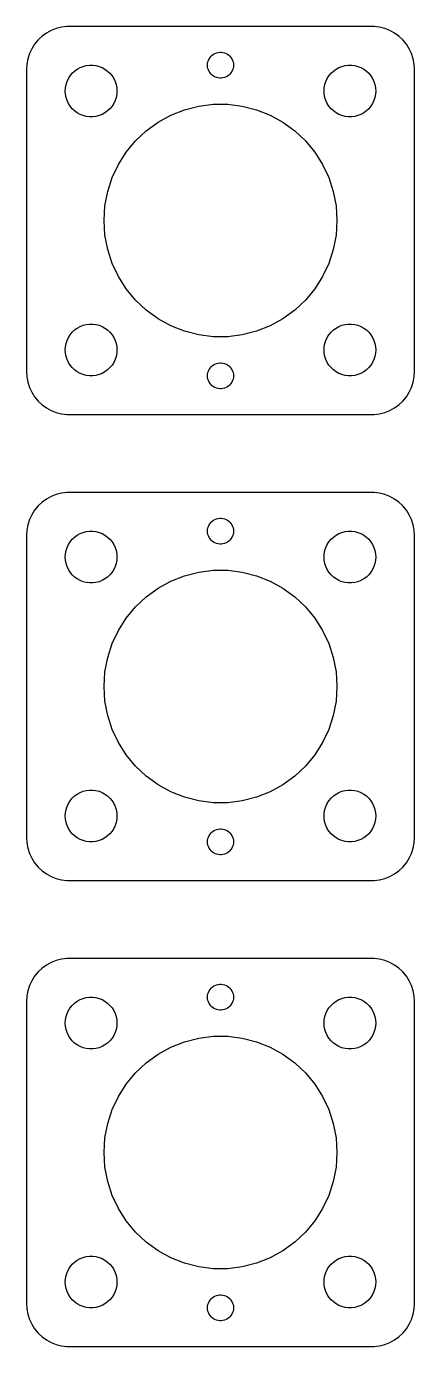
# Model space of a CAD drawing. Header units: metres. Extents: x -22 to 22, y 518 to 832.
# Drawn here: x -22.5 to 22.5, y 679.5 to 832.5 of the extents above; entities that cross this region are included whole.
import ezdxf

# ---------------------------------------------------------------- set-up
doc = ezdxf.new("R2010")
doc.units = ezdxf.units.M

msp = doc.modelspace()

# ---------------------------------------------------------------- linework, layer by layer
for p, q in [((-19.0451, 832.255), (-19.6289, 832.024)), ((-18.4369, 832.411), (-19.0451, 832.255)), ((-17.8139, 832.49), (-18.4369, 832.411)), ((17.8139, 832.49), (-17.8139, 832.49)), ((18.4369, 832.411), (17.8139, 832.49)), ((19.0451, 832.255), (18.4369, 832.411)), ((19.6289, 832.024), (19.0451, 832.255)), ((-21.1448, 830.923), (-21.5451, 830.439)), ((-20.6871, 831.353), (-21.1448, 830.923)), ((-20.1791, 831.722), (-20.6871, 831.353)), ((-19.6289, 832.024), (-20.1791, 831.722)), ((20.1791, 831.722), (19.6289, 832.024)), ((20.6871, 831.353), (20.1791, 831.722)), ((21.1448, 830.923), (20.6871, 831.353)), ((21.5451, 830.439), (21.1448, 830.923)), ((-22.1489, 829.341), (-22.3429, 828.743)), ((-21.8815, 829.909), (-22.1489, 829.341)), ((-21.5451, 830.439), (-21.8815, 829.909)), ((-1.09344, 829.027), (-0.956131, 829.156)), ((-0.956131, 829.156), (-0.803726, 829.266)), ((-0.803726, 829.266), (-0.638657, 829.357)), ((-0.638657, 829.357), (-0.463516, 829.427)), ((-0.463516, 829.427), (-0.281067, 829.473)), ((-0.281067, 829.473), (-0.094177, 829.497)), ((-0.094177, 829.497), (0.094177, 829.497)), ((0.094177, 829.497), (0.281067, 829.473)), ((0.281067, 829.473), (0.463516, 829.427)), ((0.463516, 829.427), (0.638657, 829.357)), ((0.638657, 829.357), (0.803726, 829.266)), ((0.803726, 829.266), (0.956131, 829.156)), ((0.956131, 829.156), (1.09344, 829.027)), ((21.8815, 829.909), (21.5451, 830.439)), ((22.1489, 829.341), (21.8815, 829.909)), ((22.3429, 828.743), (22.1489, 829.341)), ((-22.4606, 828.127), (-22.5, 827.5)), ((-22.3429, 828.743), (-22.4606, 828.127)), ((-16.6075, 827.533), (-16.2773, 827.714)), ((-16.2773, 827.714), (-15.927, 827.853)), ((-15.927, 827.853), (-15.5621, 827.947)), ((-15.5621, 827.947), (-15.1884, 827.994)), ((-15.1884, 827.994), (-14.8116, 827.994)), ((-14.8116, 827.994), (-14.4379, 827.947)), ((-14.4379, 827.947), (-14.0729, 827.853)), ((-14.0729, 827.853), (-13.7227, 827.714)), ((-13.7227, 827.714), (-13.3925, 827.533)), ((-1.5, 828), (-1.48816, 828.188)), ((-1.48816, 827.812), (-1.5, 828)), ((-1.48816, 828.188), (-1.45287, 828.373)), ((-1.45287, 827.627), (-1.48816, 827.812)), ((-1.45287, 828.373), (-1.39465, 828.552)), ((-1.39465, 827.448), (-1.45287, 827.627)), ((-1.39465, 828.552), (-1.31445, 828.723)), ((-1.31445, 828.723), (-1.21352, 828.882)), ((-1.21352, 828.882), (-1.09344, 829.027)), ((1.09344, 829.027), (1.21352, 828.882)), ((1.21352, 828.882), (1.31445, 828.723)), ((1.31445, 828.723), (1.39465, 828.552)), ((1.39465, 828.552), (1.45287, 828.373)), ((1.45287, 827.627), (1.39465, 827.448)), ((1.45287, 828.373), (1.48816, 828.188)), ((1.48816, 827.812), (1.45287, 827.627)), ((1.48816, 828.188), (1.5, 828)), ((1.5, 828), (1.48816, 827.812)), ((13.3925, 827.533), (13.7227, 827.714)), ((13.7227, 827.714), (14.0729, 827.853)), ((14.0729, 827.853), (14.4379, 827.947)), ((14.4379, 827.947), (14.8116, 827.994)), ((14.8116, 827.994), (15.1884, 827.994)), ((15.1884, 827.994), (15.5621, 827.947)), ((15.5621, 827.947), (15.927, 827.853)), ((15.927, 827.853), (16.2773, 827.714)), ((16.2773, 827.714), (16.6075, 827.533)), ((22.4606, 828.127), (22.3429, 828.743)), ((22.5, 827.5), (22.4606, 828.127)), ((-22.5, 827.5), (-22.5, 792.5)), ((-17.9057, 825.746), (-17.7893, 826.104)), ((-17.7893, 826.104), (-17.6289, 826.445)), ((-17.6289, 826.445), (-17.427, 826.763)), ((-17.427, 826.763), (-17.1869, 827.054)), ((-17.1869, 827.054), (-16.9123, 827.312)), ((-16.9123, 827.312), (-16.6075, 827.533)), ((-13.3925, 827.533), (-13.0877, 827.312)), ((-13.0877, 827.312), (-12.8131, 827.054)), ((-12.8131, 827.054), (-12.5729, 826.763)), ((-12.5729, 826.763), (-12.3711, 826.445)), ((-12.3711, 826.445), (-12.2107, 826.104)), ((-12.2107, 826.104), (-12.0942, 825.746)), ((-1.31445, 827.277), (-1.39465, 827.448)), ((-1.21352, 827.118), (-1.31445, 827.277)), ((-1.09344, 826.973), (-1.21352, 827.118)), ((-0.956131, 826.844), (-1.09344, 826.973)), ((-0.803726, 826.734), (-0.956131, 826.844)), ((-0.638657, 826.643), (-0.803726, 826.734)), ((-0.463516, 826.573), (-0.638657, 826.643)), ((-0.281067, 826.527), (-0.463516, 826.573)), ((-0.094177, 826.503), (-0.281067, 826.527)), ((0.094177, 826.503), (-0.094177, 826.503)), ((0.281067, 826.527), (0.094177, 826.503)), ((0.463516, 826.573), (0.281067, 826.527)), ((0.638657, 826.643), (0.463516, 826.573)), ((0.803726, 826.734), (0.638657, 826.643)), ((0.956131, 826.844), (0.803726, 826.734)), ((1.09344, 826.973), (0.956131, 826.844)), ((1.21352, 827.118), (1.09344, 826.973)), ((1.31445, 827.277), (1.21352, 827.118)), ((1.39465, 827.448), (1.31445, 827.277)), ((12.0942, 825.746), (12.2107, 826.104)), ((12.2107, 826.104), (12.3711, 826.445)), ((12.3711, 826.445), (12.5729, 826.763)), ((12.5729, 826.763), (12.8131, 827.054)), ((12.8131, 827.054), (13.0877, 827.312)), ((13.0877, 827.312), (13.3925, 827.533)), ((16.6075, 827.533), (16.9123, 827.312)), ((16.9123, 827.312), (17.1869, 827.054)), ((17.1869, 827.054), (17.427, 826.763)), ((17.427, 826.763), (17.6289, 826.445)), ((17.6289, 826.445), (17.7893, 826.104)), ((17.7893, 826.104), (17.9057, 825.746)), ((22.5, 792.5), (22.5, 827.5)), ((-18, 825), (-17.9763, 825.376)), ((-17.9763, 824.624), (-18, 825)), ((-17.9763, 825.376), (-17.9057, 825.746)), ((-17.9057, 824.254), (-17.9763, 824.624)), ((-12.0942, 825.746), (-12.0237, 825.376)), ((-12.0237, 824.624), (-12.0942, 824.254)), ((-12.0237, 825.376), (-12, 825)), ((-12, 825), (-12.0237, 824.624)), ((12, 825), (12.0237, 825.376)), ((12.0237, 824.624), (12, 825)), ((12.0237, 825.376), (12.0942, 825.746)), ((12.0942, 824.254), (12.0237, 824.624)), ((17.9057, 825.746), (17.9763, 825.376)), ((17.9763, 824.624), (17.9057, 824.254)), ((17.9763, 825.376), (18, 825)), ((18, 825), (17.9763, 824.624)), ((-17.7893, 823.896), (-17.9057, 824.254)), ((-17.6289, 823.555), (-17.7893, 823.896)), ((-17.427, 823.237), (-17.6289, 823.555)), ((-17.1869, 822.946), (-17.427, 823.237)), ((-12.5729, 823.237), (-12.8131, 822.946)), ((-12.3711, 823.555), (-12.5729, 823.237)), ((-12.2107, 823.896), (-12.3711, 823.555)), ((-12.0942, 824.254), (-12.2107, 823.896)), ((-4.17172, 822.839), (-2.52963, 823.261)), ((-2.52963, 823.261), (-0.847672, 823.473)), ((-0.847672, 823.473), (0.847672, 823.473)), ((0.847672, 823.473), (2.52963, 823.261)), ((2.52963, 823.261), (4.17172, 822.839)), ((12.2107, 823.896), (12.0942, 824.254)), ((12.3711, 823.555), (12.2107, 823.896)), ((12.5729, 823.237), (12.3711, 823.555)), ((12.8131, 822.946), (12.5729, 823.237)), ((17.427, 823.237), (17.1869, 822.946)), ((17.6289, 823.555), (17.427, 823.237)), ((17.7893, 823.896), (17.6289, 823.555)), ((17.9057, 824.254), (17.7893, 823.896)), ((-16.9123, 822.688), (-17.1869, 822.946)), ((-16.6075, 822.467), (-16.9123, 822.688)), ((-16.2773, 822.286), (-16.6075, 822.467)), ((-15.927, 822.147), (-16.2773, 822.286)), ((-15.5621, 822.053), (-15.927, 822.147)), ((-15.1884, 822.006), (-15.5621, 822.053)), ((-14.8116, 822.006), (-15.1884, 822.006)), ((-14.4379, 822.053), (-14.8116, 822.006)), ((-14.0729, 822.147), (-14.4379, 822.053)), ((-13.7227, 822.286), (-14.0729, 822.147)), ((-13.3925, 822.467), (-13.7227, 822.286)), ((-13.0877, 822.688), (-13.3925, 822.467)), ((-12.8131, 822.946), (-13.0877, 822.688)), ((-7.23366, 821.398), (-5.74802, 822.215)), ((-5.74802, 822.215), (-4.17172, 822.839)), ((4.17172, 822.839), (5.74802, 822.215)), ((5.74802, 822.215), (7.23366, 821.398)), ((13.0877, 822.688), (12.8131, 822.946)), ((13.3925, 822.467), (13.0877, 822.688)), ((13.7227, 822.286), (13.3925, 822.467)), ((14.0729, 822.147), (13.7227, 822.286)), ((14.4379, 822.053), (14.0729, 822.147)), ((14.8116, 822.006), (14.4379, 822.053)), ((15.1884, 822.006), (14.8116, 822.006)), ((15.5621, 822.053), (15.1884, 822.006)), ((15.927, 822.147), (15.5621, 822.053)), ((16.2773, 822.286), (15.927, 822.147)), ((16.6075, 822.467), (16.2773, 822.286)), ((16.9123, 822.688), (16.6075, 822.467)), ((17.1869, 822.946), (16.9123, 822.688)), ((-9.84106, 819.241), (-8.60521, 820.402)), ((-8.60521, 820.402), (-7.23366, 821.398)), ((7.23366, 821.398), (8.60521, 820.402)), ((8.60521, 820.402), (9.84106, 819.241)), ((-10.9217, 817.935), (-9.84106, 819.241)), ((9.84106, 819.241), (10.9217, 817.935)), ((-11.8301, 816.504), (-10.9217, 817.935)), ((10.9217, 817.935), (11.8301, 816.504)), ((-12.552, 814.97), (-11.8301, 816.504)), ((11.8301, 816.504), (12.552, 814.97)), ((-13.0759, 813.357), (-12.552, 814.97)), ((12.552, 814.97), (13.0759, 813.357)), ((-13.3935, 811.692), (-13.0759, 813.357)), ((13.0759, 813.357), (13.3935, 811.692)), ((-13.5, 810), (-13.3935, 811.692)), ((13.3935, 811.692), (13.5, 810)), ((-13.3935, 808.308), (-13.5, 810)), ((13.5, 810), (13.3935, 808.308)), ((-13.0759, 806.643), (-13.3935, 808.308)), ((13.3935, 808.308), (13.0759, 806.643)), ((-12.552, 805.03), (-13.0759, 806.643)), ((13.0759, 806.643), (12.552, 805.03)), ((-11.8301, 803.496), (-12.552, 805.03)), ((12.552, 805.03), (11.8301, 803.496)), ((-10.9217, 802.065), (-11.8301, 803.496)), ((11.8301, 803.496), (10.9217, 802.065)), ((-9.84106, 800.759), (-10.9217, 802.065)), ((10.9217, 802.065), (9.84106, 800.759)), ((-8.60521, 799.598), (-9.84106, 800.759)), ((9.84106, 800.759), (8.60521, 799.598)), ((-7.23366, 798.602), (-8.60521, 799.598)), ((-5.74802, 797.785), (-7.23366, 798.602)), ((7.23366, 798.602), (5.74802, 797.785)), ((8.60521, 799.598), (7.23366, 798.602)), ((-17.427, 796.763), (-17.1869, 797.054)), ((-17.1869, 797.054), (-16.9123, 797.312)), ((-16.9123, 797.312), (-16.6075, 797.533)), ((-16.6075, 797.533), (-16.2773, 797.714)), ((-16.2773, 797.714), (-15.927, 797.853)), ((-15.927, 797.853), (-15.5621, 797.947)), ((-15.5621, 797.947), (-15.1884, 797.994)), ((-15.1884, 797.994), (-14.8116, 797.994)), ((-14.8116, 797.994), (-14.4379, 797.947)), ((-14.4379, 797.947), (-14.0729, 797.853)), ((-14.0729, 797.853), (-13.7227, 797.714)), ((-13.7227, 797.714), (-13.3925, 797.533)), ((-13.3925, 797.533), (-13.0877, 797.312)), ((-13.0877, 797.312), (-12.8131, 797.054)), ((-12.8131, 797.054), (-12.5729, 796.763)), ((-4.17172, 797.161), (-5.74802, 797.785)), ((-2.52963, 796.739), (-4.17172, 797.161)), ((4.17172, 797.161), (2.52963, 796.739)), ((5.74802, 797.785), (4.17172, 797.161)), ((12.5729, 796.763), (12.8131, 797.054)), ((12.8131, 797.054), (13.0877, 797.312)), ((13.0877, 797.312), (13.3925, 797.533)), ((13.3925, 797.533), (13.7227, 797.714)), ((13.7227, 797.714), (14.0729, 797.853)), ((14.0729, 797.853), (14.4379, 797.947)), ((14.4379, 797.947), (14.8116, 797.994)), ((14.8116, 797.994), (15.1884, 797.994)), ((15.1884, 797.994), (15.5621, 797.947)), ((15.5621, 797.947), (15.927, 797.853)), ((15.927, 797.853), (16.2773, 797.714)), ((16.2773, 797.714), (16.6075, 797.533)), ((16.6075, 797.533), (16.9123, 797.312)), ((16.9123, 797.312), (17.1869, 797.054)), ((17.1869, 797.054), (17.427, 796.763)), ((-17.9763, 795.376), (-17.9057, 795.746)), ((-17.9057, 795.746), (-17.7893, 796.104)), ((-17.7893, 796.104), (-17.6289, 796.445)), ((-17.6289, 796.445), (-17.427, 796.763)), ((-12.5729, 796.763), (-12.3711, 796.445)), ((-12.3711, 796.445), (-12.2107, 796.104)), ((-12.2107, 796.104), (-12.0942, 795.746)), ((-12.0942, 795.746), (-12.0237, 795.376)), ((-0.847672, 796.527), (-2.52963, 796.739)), ((0.847672, 796.527), (-0.847672, 796.527)), ((2.52963, 796.739), (0.847672, 796.527)), ((12.0237, 795.376), (12.0942, 795.746)), ((12.0942, 795.746), (12.2107, 796.104)), ((12.2107, 796.104), (12.3711, 796.445)), ((12.3711, 796.445), (12.5729, 796.763)), ((17.427, 796.763), (17.6289, 796.445)), ((17.6289, 796.445), (17.7893, 796.104)), ((17.7893, 796.104), (17.9057, 795.746)), ((17.9057, 795.746), (17.9763, 795.376)), ((-18, 795), (-17.9763, 795.376)), ((-17.9763, 794.624), (-18, 795)), ((-17.9057, 794.254), (-17.9763, 794.624)), ((-17.7893, 793.896), (-17.9057, 794.254)), ((-12.0942, 794.254), (-12.2107, 793.896)), ((-12.0237, 794.624), (-12.0942, 794.254)), ((-12.0237, 795.376), (-12, 795)), ((-12, 795), (-12.0237, 794.624)), ((12, 795), (12.0237, 795.376)), ((12.0237, 794.624), (12, 795)), ((12.0942, 794.254), (12.0237, 794.624)), ((12.2107, 793.896), (12.0942, 794.254)), ((17.9057, 794.254), (17.7893, 793.896)), ((17.9763, 794.624), (17.9057, 794.254)), ((17.9763, 795.376), (18, 795)), ((18, 795), (17.9763, 794.624)), ((-22.5, 792.5), (-22.4606, 791.873)), ((-17.6289, 793.555), (-17.7893, 793.896)), ((-17.427, 793.237), (-17.6289, 793.555)), ((-17.1869, 792.946), (-17.427, 793.237)), ((-16.9123, 792.688), (-17.1869, 792.946)), ((-16.6075, 792.467), (-16.9123, 792.688)), ((-16.2773, 792.286), (-16.6075, 792.467)), ((-13.3925, 792.467), (-13.7227, 792.286)), ((-13.0877, 792.688), (-13.3925, 792.467)), ((-12.8131, 792.946), (-13.0877, 792.688)), ((-12.5729, 793.237), (-12.8131, 792.946)), ((-12.3711, 793.555), (-12.5729, 793.237)), ((-12.2107, 793.896), (-12.3711, 793.555)), ((-1.45287, 792.373), (-1.39465, 792.552)), ((-1.39465, 792.552), (-1.31445, 792.723)), ((-1.31445, 792.723), (-1.21352, 792.882)), ((-1.21352, 792.882), (-1.09344, 793.027)), ((-1.09344, 793.027), (-0.956131, 793.156)), ((-0.956131, 793.156), (-0.803726, 793.266)), ((-0.803726, 793.266), (-0.638657, 793.357)), ((-0.638657, 793.357), (-0.463516, 793.427)), ((-0.463516, 793.427), (-0.281067, 793.473)), ((-0.281067, 793.473), (-0.094177, 793.497)), ((-0.094177, 793.497), (0.094177, 793.497)), ((0.094177, 793.497), (0.281067, 793.473)), ((0.281067, 793.473), (0.463516, 793.427)), ((0.463516, 793.427), (0.638657, 793.357)), ((0.638657, 793.357), (0.803726, 793.266)), ((0.803726, 793.266), (0.956131, 793.156)), ((0.956131, 793.156), (1.09344, 793.027)), ((1.09344, 793.027), (1.21352, 792.882)), ((1.21352, 792.882), (1.31445, 792.723)), ((1.31445, 792.723), (1.39465, 792.552)), ((1.39465, 792.552), (1.45287, 792.373)), ((12.3711, 793.555), (12.2107, 793.896)), ((12.5729, 793.237), (12.3711, 793.555)), ((12.8131, 792.946), (12.5729, 793.237)), ((13.0877, 792.688), (12.8131, 792.946)), ((13.3925, 792.467), (13.0877, 792.688)), ((13.7227, 792.286), (13.3925, 792.467)), ((16.6075, 792.467), (16.2773, 792.286)), ((16.9123, 792.688), (16.6075, 792.467)), ((17.1869, 792.946), (16.9123, 792.688)), ((17.427, 793.237), (17.1869, 792.946)), ((17.6289, 793.555), (17.427, 793.237)), ((17.7893, 793.896), (17.6289, 793.555)), ((22.4606, 791.873), (22.5, 792.5)), ((-22.4606, 791.873), (-22.3429, 791.257)), ((-22.3429, 791.257), (-22.1489, 790.659)), ((-15.927, 792.147), (-16.2773, 792.286)), ((-15.5621, 792.053), (-15.927, 792.147)), ((-15.1884, 792.006), (-15.5621, 792.053)), ((-14.8116, 792.006), (-15.1884, 792.006)), ((-14.4379, 792.053), (-14.8116, 792.006)), ((-14.0729, 792.147), (-14.4379, 792.053)), ((-13.7227, 792.286), (-14.0729, 792.147)), ((-1.5, 792), (-1.48816, 792.188)), ((-1.48816, 791.812), (-1.5, 792)), ((-1.48816, 792.188), (-1.45287, 792.373)), ((-1.45287, 791.627), (-1.48816, 791.812)), ((-1.39465, 791.448), (-1.45287, 791.627)), ((-1.31445, 791.277), (-1.39465, 791.448)), ((-1.21352, 791.118), (-1.31445, 791.277)), ((-1.09344, 790.973), (-1.21352, 791.118)), ((-0.956131, 790.844), (-1.09344, 790.973)), ((1.09344, 790.973), (0.956131, 790.844)), ((1.21352, 791.118), (1.09344, 790.973)), ((1.31445, 791.277), (1.21352, 791.118)), ((1.39465, 791.448), (1.31445, 791.277)), ((1.45287, 791.627), (1.39465, 791.448)), ((1.45287, 792.373), (1.48816, 792.188)), ((1.48816, 791.812), (1.45287, 791.627)), ((1.48816, 792.188), (1.5, 792)), ((1.5, 792), (1.48816, 791.812)), ((14.0729, 792.147), (13.7227, 792.286)), ((14.4379, 792.053), (14.0729, 792.147)), ((14.8116, 792.006), (14.4379, 792.053)), ((15.1884, 792.006), (14.8116, 792.006)), ((15.5621, 792.053), (15.1884, 792.006)), ((15.927, 792.147), (15.5621, 792.053)), ((16.2773, 792.286), (15.927, 792.147)), ((22.1489, 790.659), (22.3429, 791.257)), ((22.3429, 791.257), (22.4606, 791.873)), ((-22.1489, 790.659), (-21.8815, 790.091)), ((-21.8815, 790.091), (-21.5451, 789.561)), ((-21.5451, 789.561), (-21.1448, 789.077)), ((-0.803726, 790.734), (-0.956131, 790.844)), ((-0.638657, 790.643), (-0.803726, 790.734)), ((-0.463516, 790.573), (-0.638657, 790.643)), ((-0.281067, 790.527), (-0.463516, 790.573)), ((-0.094177, 790.503), (-0.281067, 790.527)), ((0.094177, 790.503), (-0.094177, 790.503)), ((0.281067, 790.527), (0.094177, 790.503)), ((0.463516, 790.573), (0.281067, 790.527)), ((0.638657, 790.643), (0.463516, 790.573)), ((0.803726, 790.734), (0.638657, 790.643)), ((0.956131, 790.844), (0.803726, 790.734)), ((21.1448, 789.077), (21.5451, 789.561)), ((21.5451, 789.561), (21.8815, 790.091)), ((21.8815, 790.091), (22.1489, 790.659)), ((-21.1448, 789.077), (-20.6871, 788.647)), ((-20.6871, 788.647), (-20.1791, 788.278)), ((-20.1791, 788.278), (-19.6289, 787.976)), ((-19.6289, 787.976), (-19.0451, 787.745)), ((19.0451, 787.745), (19.6289, 787.976)), ((19.6289, 787.976), (20.1791, 788.278)), ((20.1791, 788.278), (20.6871, 788.647)), ((20.6871, 788.647), (21.1448, 789.077)), ((-19.0451, 787.745), (-18.4369, 787.589)), ((-18.4369, 787.589), (-17.8139, 787.51)), ((-17.8139, 787.51), (17.8139, 787.51)), ((17.8139, 787.51), (18.4369, 787.589)), ((18.4369, 787.589), (19.0451, 787.745)), ((-20.6871, 777.353), (-21.1448, 776.923)), ((-20.1791, 777.722), (-20.6871, 777.353)), ((-19.6289, 778.024), (-20.1791, 777.722)), ((-19.0451, 778.255), (-19.6289, 778.024)), ((-18.4369, 778.411), (-19.0451, 778.255)), ((-17.8139, 778.49), (-18.4369, 778.411)), ((17.8139, 778.49), (-17.8139, 778.49)), ((18.4369, 778.411), (17.8139, 778.49)), ((19.0451, 778.255), (18.4369, 778.411)), ((19.6289, 778.024), (19.0451, 778.255)), ((20.1791, 777.722), (19.6289, 778.024)), ((20.6871, 777.353), (20.1791, 777.722)), ((21.1448, 776.923), (20.6871, 777.353)), ((-21.8815, 775.909), (-22.1489, 775.341)), ((-21.5451, 776.439), (-21.8815, 775.909)), ((-21.1448, 776.923), (-21.5451, 776.439)), ((21.5451, 776.439), (21.1448, 776.923)), ((21.8815, 775.909), (21.5451, 776.439)), ((22.1489, 775.341), (21.8815, 775.909)), ((-22.4606, 774.127), (-22.5, 773.5)), ((-22.3429, 774.743), (-22.4606, 774.127)), ((-22.1489, 775.341), (-22.3429, 774.743)), ((-1.5, 774), (-1.48816, 774.188)), ((-1.48816, 774.188), (-1.45287, 774.373)), ((-1.45287, 774.373), (-1.39465, 774.552)), ((-1.39465, 774.552), (-1.31445, 774.723)), ((-1.31445, 774.723), (-1.21352, 774.882)), ((-1.21352, 774.882), (-1.09344, 775.027)), ((-1.09344, 775.027), (-0.956131, 775.156)), ((-0.956131, 775.156), (-0.803726, 775.266)), ((-0.803726, 775.266), (-0.638657, 775.357)), ((-0.638657, 775.357), (-0.463516, 775.427)), ((-0.463516, 775.427), (-0.281067, 775.473)), ((-0.281067, 775.473), (-0.094177, 775.497)), ((-0.094177, 775.497), (0.094177, 775.497)), ((0.094177, 775.497), (0.281067, 775.473)), ((0.281067, 775.473), (0.463516, 775.427)), ((0.463516, 775.427), (0.638657, 775.357)), ((0.638657, 775.357), (0.803726, 775.266)), ((0.803726, 775.266), (0.956131, 775.156)), ((0.956131, 775.156), (1.09344, 775.027)), ((1.09344, 775.027), (1.21352, 774.882)), ((1.21352, 774.882), (1.31445, 774.723)), ((1.31445, 774.723), (1.39465, 774.552)), ((1.39465, 774.552), (1.45287, 774.373)), ((1.45287, 774.373), (1.48816, 774.188)), ((1.48816, 774.188), (1.5, 774)), ((22.3429, 774.743), (22.1489, 775.341)), ((22.4606, 774.127), (22.3429, 774.743)), ((22.5, 773.5), (22.4606, 774.127)), ((-22.5, 773.5), (-22.5, 738.5)), ((-17.6289, 772.445), (-17.427, 772.763)), ((-17.427, 772.763), (-17.1869, 773.054)), ((-17.1869, 773.054), (-16.9123, 773.312)), ((-16.9123, 773.312), (-16.6075, 773.533)), ((-16.6075, 773.533), (-16.2773, 773.714)), ((-16.2773, 773.714), (-15.927, 773.853)), ((-15.927, 773.853), (-15.5621, 773.947)), ((-15.5621, 773.947), (-15.1884, 773.994)), ((-15.1884, 773.994), (-14.8116, 773.994)), ((-14.8116, 773.994), (-14.4379, 773.947)), ((-14.4379, 773.947), (-14.0729, 773.853)), ((-14.0729, 773.853), (-13.7227, 773.714)), ((-13.7227, 773.714), (-13.3925, 773.533)), ((-13.3925, 773.533), (-13.0877, 773.312)), ((-13.0877, 773.312), (-12.8131, 773.054)), ((-12.8131, 773.054), (-12.5729, 772.763)), ((-12.5729, 772.763), (-12.3711, 772.445)), ((-1.48816, 773.812), (-1.5, 774)), ((-1.45287, 773.627), (-1.48816, 773.812)), ((-1.39465, 773.448), (-1.45287, 773.627)), ((-1.31445, 773.277), (-1.39465, 773.448)), ((-1.21352, 773.118), (-1.31445, 773.277)), ((-1.09344, 772.973), (-1.21352, 773.118)), ((-0.956131, 772.844), (-1.09344, 772.973)), ((-0.803726, 772.734), (-0.956131, 772.844)), ((-0.638657, 772.643), (-0.803726, 772.734)), ((-0.463516, 772.573), (-0.638657, 772.643)), ((-0.281067, 772.527), (-0.463516, 772.573)), ((0.463516, 772.573), (0.281067, 772.527)), ((0.638657, 772.643), (0.463516, 772.573)), ((0.803726, 772.734), (0.638657, 772.643)), ((0.956131, 772.844), (0.803726, 772.734)), ((1.09344, 772.973), (0.956131, 772.844)), ((1.21352, 773.118), (1.09344, 772.973)), ((1.31445, 773.277), (1.21352, 773.118)), ((1.39465, 773.448), (1.31445, 773.277)), ((1.45287, 773.627), (1.39465, 773.448)), ((1.48816, 773.812), (1.45287, 773.627)), ((1.5, 774), (1.48816, 773.812)), ((12.3711, 772.445), (12.5729, 772.763)), ((12.5729, 772.763), (12.8131, 773.054)), ((12.8131, 773.054), (13.0877, 773.312)), ((13.0877, 773.312), (13.3925, 773.533)), ((13.3925, 773.533), (13.7227, 773.714)), ((13.7227, 773.714), (14.0729, 773.853)), ((14.0729, 773.853), (14.4379, 773.947)), ((14.4379, 773.947), (14.8116, 773.994)), ((14.8116, 773.994), (15.1884, 773.994)), ((15.1884, 773.994), (15.5621, 773.947)), ((15.5621, 773.947), (15.927, 773.853)), ((15.927, 773.853), (16.2773, 773.714)), ((16.2773, 773.714), (16.6075, 773.533)), ((16.6075, 773.533), (16.9123, 773.312)), ((16.9123, 773.312), (17.1869, 773.054)), ((17.1869, 773.054), (17.427, 772.763)), ((17.427, 772.763), (17.6289, 772.445)), ((22.5, 738.5), (22.5, 773.5)), ((-18, 771), (-17.9763, 771.376)), ((-17.9763, 771.376), (-17.9057, 771.746)), ((-17.9057, 771.746), (-17.7893, 772.104)), ((-17.7893, 772.104), (-17.6289, 772.445)), ((-12.3711, 772.445), (-12.2107, 772.104)), ((-12.2107, 772.104), (-12.0942, 771.746)), ((-12.0942, 771.746), (-12.0237, 771.376)), ((-12.0237, 771.376), (-12, 771)), ((-0.094177, 772.503), (-0.281067, 772.527)), ((0.094177, 772.503), (-0.094177, 772.503)), ((0.281067, 772.527), (0.094177, 772.503)), ((12, 771), (12.0237, 771.376)), ((12.0237, 771.376), (12.0942, 771.746)), ((12.0942, 771.746), (12.2107, 772.104)), ((12.2107, 772.104), (12.3711, 772.445)), ((17.6289, 772.445), (17.7893, 772.104)), ((17.7893, 772.104), (17.9057, 771.746)), ((17.9057, 771.746), (17.9763, 771.376)), ((17.9763, 771.376), (18, 771)), ((-17.9763, 770.624), (-18, 771)), ((-17.9057, 770.254), (-17.9763, 770.624)), ((-17.7893, 769.896), (-17.9057, 770.254)), ((-17.6289, 769.555), (-17.7893, 769.896)), ((-17.427, 769.237), (-17.6289, 769.555)), ((-12.3711, 769.555), (-12.5729, 769.237)), ((-12.2107, 769.896), (-12.3711, 769.555)), ((-12.0942, 770.254), (-12.2107, 769.896)), ((-12.0237, 770.624), (-12.0942, 770.254)), ((-12, 771), (-12.0237, 770.624)), ((12.0237, 770.624), (12, 771)), ((12.0942, 770.254), (12.0237, 770.624)), ((12.2107, 769.896), (12.0942, 770.254)), ((12.3711, 769.555), (12.2107, 769.896)), ((12.5729, 769.237), (12.3711, 769.555)), ((17.6289, 769.555), (17.427, 769.237)), ((17.7893, 769.896), (17.6289, 769.555)), ((17.9057, 770.254), (17.7893, 769.896)), ((17.9763, 770.624), (17.9057, 770.254)), ((18, 771), (17.9763, 770.624)), ((-17.1869, 768.946), (-17.427, 769.237)), ((-16.9123, 768.688), (-17.1869, 768.946)), ((-16.6075, 768.467), (-16.9123, 768.688)), ((-16.2773, 768.286), (-16.6075, 768.467)), ((-15.927, 768.147), (-16.2773, 768.286)), ((-15.5621, 768.053), (-15.927, 768.147)), ((-15.1884, 768.006), (-15.5621, 768.053)), ((-14.8116, 768.006), (-15.1884, 768.006)), ((-14.4379, 768.053), (-14.8116, 768.006)), ((-14.0729, 768.147), (-14.4379, 768.053)), ((-13.7227, 768.286), (-14.0729, 768.147)), ((-13.3925, 768.467), (-13.7227, 768.286)), ((-13.0877, 768.688), (-13.3925, 768.467)), ((-12.8131, 768.946), (-13.0877, 768.688)), ((-12.5729, 769.237), (-12.8131, 768.946)), ((-7.23366, 767.398), (-5.74802, 768.215)), ((-5.74802, 768.215), (-4.17172, 768.839)), ((-4.17172, 768.839), (-2.52963, 769.261)), ((-2.52963, 769.261), (-0.847672, 769.473)), ((-0.847672, 769.473), (0.847672, 769.473)), ((0.847672, 769.473), (2.52963, 769.261)), ((2.52963, 769.261), (4.17172, 768.839)), ((4.17172, 768.839), (5.74802, 768.215)), ((5.74802, 768.215), (7.23366, 767.398)), ((12.8131, 768.946), (12.5729, 769.237)), ((13.0877, 768.688), (12.8131, 768.946)), ((13.3925, 768.467), (13.0877, 768.688)), ((13.7227, 768.286), (13.3925, 768.467)), ((14.0729, 768.147), (13.7227, 768.286)), ((14.4379, 768.053), (14.0729, 768.147)), ((14.8116, 768.006), (14.4379, 768.053)), ((15.1884, 768.006), (14.8116, 768.006)), ((15.5621, 768.053), (15.1884, 768.006)), ((15.927, 768.147), (15.5621, 768.053)), ((16.2773, 768.286), (15.927, 768.147)), ((16.6075, 768.467), (16.2773, 768.286)), ((16.9123, 768.688), (16.6075, 768.467)), ((17.1869, 768.946), (16.9123, 768.688)), ((17.427, 769.237), (17.1869, 768.946)), ((-8.60521, 766.402), (-7.23366, 767.398)), ((7.23366, 767.398), (8.60521, 766.402)), ((-10.9217, 763.935), (-9.84106, 765.241)), ((-9.84106, 765.241), (-8.60521, 766.402)), ((8.60521, 766.402), (9.84106, 765.241)), ((9.84106, 765.241), (10.9217, 763.935)), ((-11.8301, 762.504), (-10.9217, 763.935)), ((10.9217, 763.935), (11.8301, 762.504)), ((-12.552, 760.97), (-11.8301, 762.504)), ((11.8301, 762.504), (12.552, 760.97)), ((-13.0759, 759.357), (-12.552, 760.97)), ((12.552, 760.97), (13.0759, 759.357)), ((-13.3935, 757.692), (-13.0759, 759.357)), ((13.0759, 759.357), (13.3935, 757.692)), ((-13.5, 756), (-13.3935, 757.692)), ((13.3935, 757.692), (13.5, 756)), ((-13.3935, 754.308), (-13.5, 756)), ((13.5, 756), (13.3935, 754.308)), ((-13.0759, 752.643), (-13.3935, 754.308)), ((13.3935, 754.308), (13.0759, 752.643)), ((-12.552, 751.03), (-13.0759, 752.643)), ((13.0759, 752.643), (12.552, 751.03)), ((-11.8301, 749.496), (-12.552, 751.03)), ((12.552, 751.03), (11.8301, 749.496)), ((-10.9217, 748.065), (-11.8301, 749.496)), ((11.8301, 749.496), (10.9217, 748.065)), ((-9.84106, 746.759), (-10.9217, 748.065)), ((-8.60521, 745.598), (-9.84106, 746.759)), ((9.84106, 746.759), (8.60521, 745.598)), ((10.9217, 748.065), (9.84106, 746.759)), ((-7.23366, 744.602), (-8.60521, 745.598)), ((8.60521, 745.598), (7.23366, 744.602)), ((-16.9123, 743.312), (-16.6075, 743.533)), ((-16.6075, 743.533), (-16.2773, 743.714)), ((-16.2773, 743.714), (-15.927, 743.853)), ((-15.927, 743.853), (-15.5621, 743.947)), ((-15.5621, 743.947), (-15.1884, 743.994)), ((-15.1884, 743.994), (-14.8116, 743.994)), ((-14.8116, 743.994), (-14.4379, 743.947)), ((-14.4379, 743.947), (-14.0729, 743.853)), ((-14.0729, 743.853), (-13.7227, 743.714)), ((-13.7227, 743.714), (-13.3925, 743.533)), ((-13.3925, 743.533), (-13.0877, 743.312)), ((-5.74802, 743.785), (-7.23366, 744.602)), ((-4.17172, 743.161), (-5.74802, 743.785)), ((5.74802, 743.785), (4.17172, 743.161)), ((7.23366, 744.602), (5.74802, 743.785)), ((13.0877, 743.312), (13.3925, 743.533)), ((13.3925, 743.533), (13.7227, 743.714)), ((13.7227, 743.714), (14.0729, 743.853)), ((14.0729, 743.853), (14.4379, 743.947)), ((14.4379, 743.947), (14.8116, 743.994)), ((14.8116, 743.994), (15.1884, 743.994)), ((15.1884, 743.994), (15.5621, 743.947)), ((15.5621, 743.947), (15.927, 743.853)), ((15.927, 743.853), (16.2773, 743.714)), ((16.2773, 743.714), (16.6075, 743.533)), ((16.6075, 743.533), (16.9123, 743.312)), ((-17.9057, 741.746), (-17.7893, 742.104)), ((-17.7893, 742.104), (-17.6289, 742.445)), ((-17.6289, 742.445), (-17.427, 742.763)), ((-17.427, 742.763), (-17.1869, 743.054)), ((-17.1869, 743.054), (-16.9123, 743.312)), ((-13.0877, 743.312), (-12.8131, 743.054)), ((-12.8131, 743.054), (-12.5729, 742.763)), ((-12.5729, 742.763), (-12.3711, 742.445)), ((-12.3711, 742.445), (-12.2107, 742.104)), ((-12.2107, 742.104), (-12.0942, 741.746)), ((-2.52963, 742.739), (-4.17172, 743.161)), ((-0.847672, 742.527), (-2.52963, 742.739)), ((0.847672, 742.527), (-0.847672, 742.527)), ((2.52963, 742.739), (0.847672, 742.527)), ((4.17172, 743.161), (2.52963, 742.739)), ((12.0942, 741.746), (12.2107, 742.104)), ((12.2107, 742.104), (12.3711, 742.445)), ((12.3711, 742.445), (12.5729, 742.763)), ((12.5729, 742.763), (12.8131, 743.054)), ((12.8131, 743.054), (13.0877, 743.312)), ((16.9123, 743.312), (17.1869, 743.054)), ((17.1869, 743.054), (17.427, 742.763)), ((17.427, 742.763), (17.6289, 742.445)), ((17.6289, 742.445), (17.7893, 742.104)), ((17.7893, 742.104), (17.9057, 741.746)), ((-18, 741), (-17.9763, 741.376)), ((-17.9763, 740.624), (-18, 741)), ((-17.9763, 741.376), (-17.9057, 741.746)), ((-17.9057, 740.254), (-17.9763, 740.624)), ((-12.0942, 741.746), (-12.0237, 741.376)), ((-12.0237, 740.624), (-12.0942, 740.254)), ((-12.0237, 741.376), (-12, 741)), ((-12, 741), (-12.0237, 740.624)), ((12, 741), (12.0237, 741.376)), ((12.0237, 740.624), (12, 741)), ((12.0237, 741.376), (12.0942, 741.746)), ((12.0942, 740.254), (12.0237, 740.624)), ((17.9057, 741.746), (17.9763, 741.376)), ((17.9763, 740.624), (17.9057, 740.254)), ((17.9763, 741.376), (18, 741)), ((18, 741), (17.9763, 740.624)), ((-17.7893, 739.896), (-17.9057, 740.254)), ((-17.6289, 739.555), (-17.7893, 739.896)), ((-17.427, 739.237), (-17.6289, 739.555)), ((-17.1869, 738.946), (-17.427, 739.237)), ((-16.9123, 738.688), (-17.1869, 738.946)), ((-12.8131, 738.946), (-13.0877, 738.688)), ((-12.5729, 739.237), (-12.8131, 738.946)), ((-12.3711, 739.555), (-12.5729, 739.237)), ((-12.2107, 739.896), (-12.3711, 739.555)), ((-12.0942, 740.254), (-12.2107, 739.896)), ((-1.21352, 738.882), (-1.09344, 739.027)), ((-1.09344, 739.027), (-0.956131, 739.156)), ((-0.956131, 739.156), (-0.803726, 739.266)), ((-0.803726, 739.266), (-0.638657, 739.357)), ((-0.638657, 739.357), (-0.463516, 739.427)), ((-0.463516, 739.427), (-0.281067, 739.473)), ((-0.281067, 739.473), (-0.094177, 739.497)), ((-0.094177, 739.497), (0.094177, 739.497)), ((0.094177, 739.497), (0.281067, 739.473)), ((0.281067, 739.473), (0.463516, 739.427)), ((0.463516, 739.427), (0.638657, 739.357)), ((0.638657, 739.357), (0.803726, 739.266)), ((0.803726, 739.266), (0.956131, 739.156)), ((0.956131, 739.156), (1.09344, 739.027)), ((1.09344, 739.027), (1.21352, 738.882)), ((12.2107, 739.896), (12.0942, 740.254)), ((12.3711, 739.555), (12.2107, 739.896)), ((12.5729, 739.237), (12.3711, 739.555)), ((12.8131, 738.946), (12.5729, 739.237)), ((13.0877, 738.688), (12.8131, 738.946)), ((17.1869, 738.946), (16.9123, 738.688)), ((17.427, 739.237), (17.1869, 738.946)), ((17.6289, 739.555), (17.427, 739.237)), ((17.7893, 739.896), (17.6289, 739.555)), ((17.9057, 740.254), (17.7893, 739.896)), ((-22.5, 738.5), (-22.4606, 737.873)), ((-22.4606, 737.873), (-22.3429, 737.257)), ((-16.6075, 738.467), (-16.9123, 738.688)), ((-16.2773, 738.286), (-16.6075, 738.467)), ((-15.927, 738.147), (-16.2773, 738.286)), ((-15.5621, 738.053), (-15.927, 738.147)), ((-15.1884, 738.006), (-15.5621, 738.053)), ((-14.8116, 738.006), (-15.1884, 738.006)), ((-14.4379, 738.053), (-14.8116, 738.006)), ((-14.0729, 738.147), (-14.4379, 738.053)), ((-13.7227, 738.286), (-14.0729, 738.147)), ((-13.3925, 738.467), (-13.7227, 738.286)), ((-13.0877, 738.688), (-13.3925, 738.467)), ((-1.5, 738), (-1.48816, 738.188)), ((-1.48816, 737.812), (-1.5, 738)), ((-1.48816, 738.188), (-1.45287, 738.373)), ((-1.45287, 737.627), (-1.48816, 737.812)), ((-1.45287, 738.373), (-1.39465, 738.552)), ((-1.39465, 737.448), (-1.45287, 737.627)), ((-1.39465, 738.552), (-1.31445, 738.723)), ((-1.31445, 737.277), (-1.39465, 737.448)), ((-1.31445, 738.723), (-1.21352, 738.882)), ((1.21352, 738.882), (1.31445, 738.723)), ((1.31445, 738.723), (1.39465, 738.552)), ((1.39465, 737.448), (1.31445, 737.277)), ((1.39465, 738.552), (1.45287, 738.373)), ((1.45287, 737.627), (1.39465, 737.448)), ((1.45287, 738.373), (1.48816, 738.188)), ((1.48816, 737.812), (1.45287, 737.627)), ((1.48816, 738.188), (1.5, 738)), ((1.5, 738), (1.48816, 737.812)), ((13.3925, 738.467), (13.0877, 738.688)), ((13.7227, 738.286), (13.3925, 738.467)), ((14.0729, 738.147), (13.7227, 738.286)), ((14.4379, 738.053), (14.0729, 738.147)), ((14.8116, 738.006), (14.4379, 738.053)), ((15.1884, 738.006), (14.8116, 738.006)), ((15.5621, 738.053), (15.1884, 738.006)), ((15.927, 738.147), (15.5621, 738.053)), ((16.2773, 738.286), (15.927, 738.147)), ((16.6075, 738.467), (16.2773, 738.286)), ((16.9123, 738.688), (16.6075, 738.467)), ((22.3429, 737.257), (22.4606, 737.873)), ((22.4606, 737.873), (22.5, 738.5)), ((-22.3429, 737.257), (-22.1489, 736.659)), ((-22.1489, 736.659), (-21.8815, 736.091)), ((-21.8815, 736.091), (-21.5451, 735.561)), ((-1.21352, 737.118), (-1.31445, 737.277)), ((-1.09344, 736.973), (-1.21352, 737.118)), ((-0.956131, 736.844), (-1.09344, 736.973)), ((-0.803726, 736.734), (-0.956131, 736.844)), ((-0.638657, 736.643), (-0.803726, 736.734)), ((-0.463516, 736.573), (-0.638657, 736.643)), ((-0.281067, 736.527), (-0.463516, 736.573)), ((-0.094177, 736.503), (-0.281067, 736.527)), ((0.094177, 736.503), (-0.094177, 736.503)), ((0.281067, 736.527), (0.094177, 736.503)), ((0.463516, 736.573), (0.281067, 736.527)), ((0.638657, 736.643), (0.463516, 736.573)), ((0.803726, 736.734), (0.638657, 736.643)), ((0.956131, 736.844), (0.803726, 736.734)), ((1.09344, 736.973), (0.956131, 736.844)), ((1.21352, 737.118), (1.09344, 736.973)), ((1.31445, 737.277), (1.21352, 737.118)), ((21.5451, 735.561), (21.8815, 736.091)), ((21.8815, 736.091), (22.1489, 736.659)), ((22.1489, 736.659), (22.3429, 737.257)), ((-21.5451, 735.561), (-21.1448, 735.077)), ((-21.1448, 735.077), (-20.6871, 734.647)), ((-20.6871, 734.647), (-20.1791, 734.278)), ((20.1791, 734.278), (20.6871, 734.647)), ((20.6871, 734.647), (21.1448, 735.077)), ((21.1448, 735.077), (21.5451, 735.561)), ((-20.1791, 734.278), (-19.6289, 733.976)), ((-19.6289, 733.976), (-19.0451, 733.745)), ((-19.0451, 733.745), (-18.4369, 733.589)), ((-18.4369, 733.589), (-17.8139, 733.51)), ((-17.8139, 733.51), (17.8139, 733.51)), ((17.8139, 733.51), (18.4369, 733.589)), ((18.4369, 733.589), (19.0451, 733.745)), ((19.0451, 733.745), (19.6289, 733.976)), ((19.6289, 733.976), (20.1791, 734.278)), ((-20.1791, 723.722), (-20.6871, 723.353)), ((-19.6289, 724.024), (-20.1791, 723.722)), ((-19.0451, 724.255), (-19.6289, 724.024)), ((-18.4369, 724.411), (-19.0451, 724.255)), ((-17.8139, 724.49), (-18.4369, 724.411)), ((17.8139, 724.49), (-17.8139, 724.49)), ((18.4369, 724.411), (17.8139, 724.49)), ((19.0451, 724.255), (18.4369, 724.411)), ((19.6289, 724.024), (19.0451, 724.255)), ((20.1791, 723.722), (19.6289, 724.024)), ((20.6871, 723.353), (20.1791, 723.722)), ((-21.5451, 722.439), (-21.8815, 721.909)), ((-21.1448, 722.923), (-21.5451, 722.439)), ((-20.6871, 723.353), (-21.1448, 722.923)), ((21.1448, 722.923), (20.6871, 723.353)), ((21.5451, 722.439), (21.1448, 722.923)), ((21.8815, 721.909), (21.5451, 722.439)), ((-22.3429, 720.743), (-22.4606, 720.127)), ((-22.1489, 721.341), (-22.3429, 720.743)), ((-21.8815, 721.909), (-22.1489, 721.341)), ((-1.45287, 720.373), (-1.39465, 720.552)), ((-1.39465, 720.552), (-1.31445, 720.723)), ((-1.31445, 720.723), (-1.21352, 720.882)), ((-1.21352, 720.882), (-1.09344, 721.027)), ((-1.09344, 721.027), (-0.956131, 721.156)), ((-0.956131, 721.156), (-0.803726, 721.266)), ((-0.803726, 721.266), (-0.638657, 721.357)), ((-0.638657, 721.357), (-0.463516, 721.427)), ((-0.463516, 721.427), (-0.281067, 721.473)), ((-0.281067, 721.473), (-0.094177, 721.497)), ((-0.094177, 721.497), (0.094177, 721.497)), ((0.094177, 721.497), (0.281067, 721.473)), ((0.281067, 721.473), (0.463516, 721.427)), ((0.463516, 721.427), (0.638657, 721.357)), ((0.638657, 721.357), (0.803726, 721.266)), ((0.803726, 721.266), (0.956131, 721.156)), ((0.956131, 721.156), (1.09344, 721.027)), ((1.09344, 721.027), (1.21352, 720.882)), ((1.21352, 720.882), (1.31445, 720.723)), ((1.31445, 720.723), (1.39465, 720.552)), ((1.39465, 720.552), (1.45287, 720.373)), ((22.1489, 721.341), (21.8815, 721.909)), ((22.3429, 720.743), (22.1489, 721.341)), ((22.4606, 720.127), (22.3429, 720.743)), ((-22.4606, 720.127), (-22.5, 719.5)), ((-22.5, 719.5), (-22.5, 684.5)), ((-17.427, 718.763), (-17.1869, 719.054)), ((-17.1869, 719.054), (-16.9123, 719.312)), ((-16.9123, 719.312), (-16.6075, 719.533)), ((-16.6075, 719.533), (-16.2773, 719.714)), ((-16.2773, 719.714), (-15.927, 719.853)), ((-15.927, 719.853), (-15.5621, 719.947)), ((-15.5621, 719.947), (-15.1884, 719.994)), ((-15.1884, 719.994), (-14.8116, 719.994)), ((-14.8116, 719.994), (-14.4379, 719.947)), ((-14.4379, 719.947), (-14.0729, 719.853)), ((-14.0729, 719.853), (-13.7227, 719.714)), ((-13.7227, 719.714), (-13.3925, 719.533)), ((-13.3925, 719.533), (-13.0877, 719.312)), ((-13.0877, 719.312), (-12.8131, 719.054)), ((-12.8131, 719.054), (-12.5729, 718.763)), ((-1.5, 720), (-1.48816, 720.188)), ((-1.48816, 719.812), (-1.5, 720)), ((-1.48816, 720.188), (-1.45287, 720.373)), ((-1.45287, 719.627), (-1.48816, 719.812)), ((-1.39465, 719.448), (-1.45287, 719.627)), ((-1.31445, 719.277), (-1.39465, 719.448)), ((-1.21352, 719.118), (-1.31445, 719.277)), ((-1.09344, 718.973), (-1.21352, 719.118)), ((1.21352, 719.118), (1.09344, 718.973)), ((1.31445, 719.277), (1.21352, 719.118)), ((1.39465, 719.448), (1.31445, 719.277)), ((1.45287, 719.627), (1.39465, 719.448)), ((1.45287, 720.373), (1.48816, 720.188)), ((1.48816, 719.812), (1.45287, 719.627)), ((1.48816, 720.188), (1.5, 720)), ((1.5, 720), (1.48816, 719.812)), ((12.5729, 718.763), (12.8131, 719.054)), ((12.8131, 719.054), (13.0877, 719.312)), ((13.0877, 719.312), (13.3925, 719.533)), ((13.3925, 719.533), (13.7227, 719.714)), ((13.7227, 719.714), (14.0729, 719.853)), ((14.0729, 719.853), (14.4379, 719.947)), ((14.4379, 719.947), (14.8116, 719.994)), ((14.8116, 719.994), (15.1884, 719.994)), ((15.1884, 719.994), (15.5621, 719.947)), ((15.5621, 719.947), (15.927, 719.853)), ((15.927, 719.853), (16.2773, 719.714)), ((16.2773, 719.714), (16.6075, 719.533)), ((16.6075, 719.533), (16.9123, 719.312)), ((16.9123, 719.312), (17.1869, 719.054)), ((17.1869, 719.054), (17.427, 718.763)), ((22.5, 719.5), (22.4606, 720.127)), ((22.5, 684.5), (22.5, 719.5)), ((-17.9763, 717.376), (-17.9057, 717.746)), ((-17.9057, 717.746), (-17.7893, 718.104)), ((-17.7893, 718.104), (-17.6289, 718.445)), ((-17.6289, 718.445), (-17.427, 718.763)), ((-12.5729, 718.763), (-12.3711, 718.445)), ((-12.3711, 718.445), (-12.2107, 718.104)), ((-12.2107, 718.104), (-12.0942, 717.746)), ((-12.0942, 717.746), (-12.0237, 717.376)), ((-0.956131, 718.844), (-1.09344, 718.973)), ((-0.803726, 718.734), (-0.956131, 718.844)), ((-0.638657, 718.643), (-0.803726, 718.734)), ((-0.463516, 718.573), (-0.638657, 718.643)), ((-0.281067, 718.527), (-0.463516, 718.573)), ((-0.094177, 718.503), (-0.281067, 718.527)), ((0.094177, 718.503), (-0.094177, 718.503)), ((0.281067, 718.527), (0.094177, 718.503)), ((0.463516, 718.573), (0.281067, 718.527)), ((0.638657, 718.643), (0.463516, 718.573)), ((0.803726, 718.734), (0.638657, 718.643)), ((0.956131, 718.844), (0.803726, 718.734)), ((1.09344, 718.973), (0.956131, 718.844)), ((12.0237, 717.376), (12.0942, 717.746)), ((12.0942, 717.746), (12.2107, 718.104)), ((12.2107, 718.104), (12.3711, 718.445)), ((12.3711, 718.445), (12.5729, 718.763)), ((17.427, 718.763), (17.6289, 718.445)), ((17.6289, 718.445), (17.7893, 718.104)), ((17.7893, 718.104), (17.9057, 717.746)), ((17.9057, 717.746), (17.9763, 717.376)), ((-18, 717), (-17.9763, 717.376)), ((-17.9763, 716.624), (-18, 717)), ((-17.9057, 716.254), (-17.9763, 716.624)), ((-17.7893, 715.896), (-17.9057, 716.254)), ((-12.0942, 716.254), (-12.2107, 715.896)), ((-12.0237, 716.624), (-12.0942, 716.254)), ((-12.0237, 717.376), (-12, 717)), ((-12, 717), (-12.0237, 716.624)), ((12, 717), (12.0237, 717.376)), ((12.0237, 716.624), (12, 717)), ((12.0942, 716.254), (12.0237, 716.624)), ((12.2107, 715.896), (12.0942, 716.254)), ((17.9057, 716.254), (17.7893, 715.896)), ((17.9763, 716.624), (17.9057, 716.254)), ((17.9763, 717.376), (18, 717)), ((18, 717), (17.9763, 716.624)), ((-17.6289, 715.555), (-17.7893, 715.896)), ((-17.427, 715.237), (-17.6289, 715.555)), ((-17.1869, 714.946), (-17.427, 715.237)), ((-16.9123, 714.688), (-17.1869, 714.946)), ((-16.6075, 714.467), (-16.9123, 714.688)), ((-16.2773, 714.286), (-16.6075, 714.467)), ((-13.3925, 714.467), (-13.7227, 714.286)), ((-13.0877, 714.688), (-13.3925, 714.467)), ((-12.8131, 714.946), (-13.0877, 714.688)), ((-12.5729, 715.237), (-12.8131, 714.946)), ((-12.3711, 715.555), (-12.5729, 715.237)), ((-12.2107, 715.896), (-12.3711, 715.555)), ((-5.74802, 714.215), (-4.17172, 714.839)), ((-4.17172, 714.839), (-2.52963, 715.261)), ((-2.52963, 715.261), (-0.847672, 715.473)), ((-0.847672, 715.473), (0.847672, 715.473)), ((0.847672, 715.473), (2.52963, 715.261)), ((2.52963, 715.261), (4.17172, 714.839)), ((4.17172, 714.839), (5.74802, 714.215)), ((12.3711, 715.555), (12.2107, 715.896)), ((12.5729, 715.237), (12.3711, 715.555)), ((12.8131, 714.946), (12.5729, 715.237)), ((13.0877, 714.688), (12.8131, 714.946)), ((13.3925, 714.467), (13.0877, 714.688)), ((13.7227, 714.286), (13.3925, 714.467)), ((16.6075, 714.467), (16.2773, 714.286)), ((16.9123, 714.688), (16.6075, 714.467)), ((17.1869, 714.946), (16.9123, 714.688)), ((17.427, 715.237), (17.1869, 714.946)), ((17.6289, 715.555), (17.427, 715.237)), ((17.7893, 715.896), (17.6289, 715.555)), ((-15.927, 714.147), (-16.2773, 714.286)), ((-15.5621, 714.053), (-15.927, 714.147)), ((-15.1884, 714.006), (-15.5621, 714.053)), ((-14.8116, 714.006), (-15.1884, 714.006)), ((-14.4379, 714.053), (-14.8116, 714.006)), ((-14.0729, 714.147), (-14.4379, 714.053)), ((-13.7227, 714.286), (-14.0729, 714.147)), ((-8.60521, 712.402), (-7.23366, 713.398)), ((-7.23366, 713.398), (-5.74802, 714.215)), ((5.74802, 714.215), (7.23366, 713.398)), ((7.23366, 713.398), (8.60521, 712.402)), ((14.0729, 714.147), (13.7227, 714.286)), ((14.4379, 714.053), (14.0729, 714.147)), ((14.8116, 714.006), (14.4379, 714.053)), ((15.1884, 714.006), (14.8116, 714.006)), ((15.5621, 714.053), (15.1884, 714.006)), ((15.927, 714.147), (15.5621, 714.053)), ((16.2773, 714.286), (15.927, 714.147)), ((-9.84106, 711.241), (-8.60521, 712.402)), ((8.60521, 712.402), (9.84106, 711.241)), ((-11.8301, 708.504), (-10.9217, 709.935)), ((-10.9217, 709.935), (-9.84106, 711.241)), ((9.84106, 711.241), (10.9217, 709.935)), ((10.9217, 709.935), (11.8301, 708.504)), ((-12.552, 706.97), (-11.8301, 708.504)), ((11.8301, 708.504), (12.552, 706.97)), ((-13.0759, 705.357), (-12.552, 706.97)), ((12.552, 706.97), (13.0759, 705.357)), ((-13.3935, 703.692), (-13.0759, 705.357)), ((13.0759, 705.357), (13.3935, 703.692)), ((-13.5, 702), (-13.3935, 703.692)), ((13.3935, 703.692), (13.5, 702)), ((-13.3935, 700.308), (-13.5, 702)), ((13.5, 702), (13.3935, 700.308)), ((-13.0759, 698.643), (-13.3935, 700.308)), ((13.3935, 700.308), (13.0759, 698.643)), ((-12.552, 697.03), (-13.0759, 698.643)), ((13.0759, 698.643), (12.552, 697.03)), ((-11.8301, 695.496), (-12.552, 697.03)), ((12.552, 697.03), (11.8301, 695.496)), ((-10.9217, 694.065), (-11.8301, 695.496)), ((11.8301, 695.496), (10.9217, 694.065)), ((-9.84106, 692.759), (-10.9217, 694.065)), ((10.9217, 694.065), (9.84106, 692.759)), ((-8.60521, 691.598), (-9.84106, 692.759)), ((-7.23366, 690.602), (-8.60521, 691.598)), ((8.60521, 691.598), (7.23366, 690.602)), ((9.84106, 692.759), (8.60521, 691.598)), ((-15.927, 689.853), (-15.5621, 689.947)), ((-15.5621, 689.947), (-15.1884, 689.994)), ((-15.1884, 689.994), (-14.8116, 689.994)), ((-14.8116, 689.994), (-14.4379, 689.947)), ((-14.4379, 689.947), (-14.0729, 689.853)), ((-5.74802, 689.785), (-7.23366, 690.602)), ((7.23366, 690.602), (5.74802, 689.785)), ((14.0729, 689.853), (14.4379, 689.947)), ((14.4379, 689.947), (14.8116, 689.994)), ((14.8116, 689.994), (15.1884, 689.994)), ((15.1884, 689.994), (15.5621, 689.947)), ((15.5621, 689.947), (15.927, 689.853)), ((-17.7893, 688.104), (-17.6289, 688.445)), ((-17.6289, 688.445), (-17.427, 688.763)), ((-17.427, 688.763), (-17.1869, 689.054)), ((-17.1869, 689.054), (-16.9123, 689.312)), ((-16.9123, 689.312), (-16.6075, 689.533)), ((-16.6075, 689.533), (-16.2773, 689.714)), ((-16.2773, 689.714), (-15.927, 689.853)), ((-14.0729, 689.853), (-13.7227, 689.714)), ((-13.7227, 689.714), (-13.3925, 689.533)), ((-13.3925, 689.533), (-13.0877, 689.312)), ((-13.0877, 689.312), (-12.8131, 689.054)), ((-12.8131, 689.054), (-12.5729, 688.763)), ((-12.5729, 688.763), (-12.3711, 688.445)), ((-12.3711, 688.445), (-12.2107, 688.104)), ((-4.17172, 689.161), (-5.74802, 689.785)), ((-2.52963, 688.739), (-4.17172, 689.161)), ((-0.847672, 688.527), (-2.52963, 688.739)), ((0.847672, 688.527), (-0.847672, 688.527)), ((2.52963, 688.739), (0.847672, 688.527)), ((4.17172, 689.161), (2.52963, 688.739)), ((5.74802, 689.785), (4.17172, 689.161)), ((12.2107, 688.104), (12.3711, 688.445)), ((12.3711, 688.445), (12.5729, 688.763)), ((12.5729, 688.763), (12.8131, 689.054)), ((12.8131, 689.054), (13.0877, 689.312)), ((13.0877, 689.312), (13.3925, 689.533)), ((13.3925, 689.533), (13.7227, 689.714)), ((13.7227, 689.714), (14.0729, 689.853)), ((15.927, 689.853), (16.2773, 689.714)), ((16.2773, 689.714), (16.6075, 689.533)), ((16.6075, 689.533), (16.9123, 689.312)), ((16.9123, 689.312), (17.1869, 689.054)), ((17.1869, 689.054), (17.427, 688.763)), ((17.427, 688.763), (17.6289, 688.445)), ((17.6289, 688.445), (17.7893, 688.104)), ((-18, 687), (-17.9763, 687.376)), ((-17.9763, 686.624), (-18, 687)), ((-17.9763, 687.376), (-17.9057, 687.746)), ((-17.9057, 687.746), (-17.7893, 688.104)), ((-12.2107, 688.104), (-12.0942, 687.746)), ((-12.0942, 687.746), (-12.0237, 687.376)), ((-12.0237, 687.376), (-12, 687)), ((-12, 687), (-12.0237, 686.624)), ((12, 687), (12.0237, 687.376)), ((12.0237, 686.624), (12, 687)), ((12.0237, 687.376), (12.0942, 687.746)), ((12.0942, 687.746), (12.2107, 688.104)), ((17.7893, 688.104), (17.9057, 687.746)), ((17.9057, 687.746), (17.9763, 687.376)), ((17.9763, 687.376), (18, 687)), ((18, 687), (17.9763, 686.624)), ((-17.9057, 686.254), (-17.9763, 686.624)), ((-17.7893, 685.896), (-17.9057, 686.254)), ((-17.6289, 685.555), (-17.7893, 685.896)), ((-17.427, 685.237), (-17.6289, 685.555)), ((-12.3711, 685.555), (-12.5729, 685.237)), ((-12.2107, 685.896), (-12.3711, 685.555)), ((-12.0942, 686.254), (-12.2107, 685.896)), ((-12.0237, 686.624), (-12.0942, 686.254)), ((-0.803726, 685.266), (-0.638657, 685.357)), ((-0.638657, 685.357), (-0.463516, 685.427)), ((-0.463516, 685.427), (-0.281067, 685.473)), ((-0.281067, 685.473), (-0.094177, 685.497)), ((-0.094177, 685.497), (0.094177, 685.497)), ((0.094177, 685.497), (0.281067, 685.473)), ((0.281067, 685.473), (0.463516, 685.427)), ((0.463516, 685.427), (0.638657, 685.357)), ((0.638657, 685.357), (0.803726, 685.266)), ((12.0942, 686.254), (12.0237, 686.624)), ((12.2107, 685.896), (12.0942, 686.254)), ((12.3711, 685.555), (12.2107, 685.896)), ((12.5729, 685.237), (12.3711, 685.555)), ((17.6289, 685.555), (17.427, 685.237)), ((17.7893, 685.896), (17.6289, 685.555)), ((17.9057, 686.254), (17.7893, 685.896)), ((17.9763, 686.624), (17.9057, 686.254)), ((-22.5, 684.5), (-22.4606, 683.873)), ((-22.4606, 683.873), (-22.3429, 683.257)), ((-17.1869, 684.946), (-17.427, 685.237)), ((-16.9123, 684.688), (-17.1869, 684.946)), ((-16.6075, 684.467), (-16.9123, 684.688)), ((-16.2773, 684.286), (-16.6075, 684.467)), ((-15.927, 684.147), (-16.2773, 684.286)), ((-15.5621, 684.053), (-15.927, 684.147)), ((-15.1884, 684.006), (-15.5621, 684.053)), ((-14.8116, 684.006), (-15.1884, 684.006)), ((-14.4379, 684.053), (-14.8116, 684.006)), ((-14.0729, 684.147), (-14.4379, 684.053)), ((-13.7227, 684.286), (-14.0729, 684.147)), ((-13.3925, 684.467), (-13.7227, 684.286)), ((-13.0877, 684.688), (-13.3925, 684.467)), ((-12.8131, 684.946), (-13.0877, 684.688)), ((-12.5729, 685.237), (-12.8131, 684.946)), ((-1.5, 684), (-1.48816, 684.188)), ((-1.48816, 683.812), (-1.5, 684)), ((-1.48816, 684.188), (-1.45287, 684.373)), ((-1.45287, 684.373), (-1.39465, 684.552)), ((-1.39465, 684.552), (-1.31445, 684.723)), ((-1.31445, 684.723), (-1.21352, 684.882)), ((-1.21352, 684.882), (-1.09344, 685.027)), ((-1.09344, 685.027), (-0.956131, 685.156)), ((-0.956131, 685.156), (-0.803726, 685.266)), ((0.803726, 685.266), (0.956131, 685.156)), ((0.956131, 685.156), (1.09344, 685.027)), ((1.09344, 685.027), (1.21352, 684.882)), ((1.21352, 684.882), (1.31445, 684.723)), ((1.31445, 684.723), (1.39465, 684.552)), ((1.39465, 684.552), (1.45287, 684.373)), ((1.45287, 684.373), (1.48816, 684.188)), ((1.48816, 684.188), (1.5, 684)), ((1.5, 684), (1.48816, 683.812)), ((12.8131, 684.946), (12.5729, 685.237)), ((13.0877, 684.688), (12.8131, 684.946)), ((13.3925, 684.467), (13.0877, 684.688)), ((13.7227, 684.286), (13.3925, 684.467)), ((14.0729, 684.147), (13.7227, 684.286)), ((14.4379, 684.053), (14.0729, 684.147)), ((14.8116, 684.006), (14.4379, 684.053)), ((15.1884, 684.006), (14.8116, 684.006)), ((15.5621, 684.053), (15.1884, 684.006)), ((15.927, 684.147), (15.5621, 684.053)), ((16.2773, 684.286), (15.927, 684.147)), ((16.6075, 684.467), (16.2773, 684.286)), ((16.9123, 684.688), (16.6075, 684.467)), ((17.1869, 684.946), (16.9123, 684.688)), ((17.427, 685.237), (17.1869, 684.946)), ((22.3429, 683.257), (22.4606, 683.873)), ((22.4606, 683.873), (22.5, 684.5)), ((-22.3429, 683.257), (-22.1489, 682.659)), ((-22.1489, 682.659), (-21.8815, 682.091)), ((-1.45287, 683.627), (-1.48816, 683.812)), ((-1.39465, 683.448), (-1.45287, 683.627)), ((-1.31445, 683.277), (-1.39465, 683.448)), ((-1.21352, 683.118), (-1.31445, 683.277)), ((-1.09344, 682.973), (-1.21352, 683.118)), ((-0.956131, 682.844), (-1.09344, 682.973)), ((-0.803726, 682.734), (-0.956131, 682.844)), ((-0.638657, 682.643), (-0.803726, 682.734)), ((-0.463516, 682.573), (-0.638657, 682.643)), ((-0.281067, 682.527), (-0.463516, 682.573)), ((-0.094177, 682.503), (-0.281067, 682.527)), ((0.094177, 682.503), (-0.094177, 682.503)), ((0.281067, 682.527), (0.094177, 682.503)), ((0.463516, 682.573), (0.281067, 682.527)), ((0.638657, 682.643), (0.463516, 682.573)), ((0.803726, 682.734), (0.638657, 682.643)), ((0.956131, 682.844), (0.803726, 682.734)), ((1.09344, 682.973), (0.956131, 682.844)), ((1.21352, 683.118), (1.09344, 682.973)), ((1.31445, 683.277), (1.21352, 683.118)), ((1.39465, 683.448), (1.31445, 683.277)), ((1.45287, 683.627), (1.39465, 683.448)), ((1.48816, 683.812), (1.45287, 683.627)), ((21.8815, 682.091), (22.1489, 682.659)), ((22.1489, 682.659), (22.3429, 683.257)), ((-21.8815, 682.091), (-21.5451, 681.561)), ((-21.5451, 681.561), (-21.1448, 681.077)), ((-21.1448, 681.077), (-20.6871, 680.647)), ((20.6871, 680.647), (21.1448, 681.077)), ((21.1448, 681.077), (21.5451, 681.561)), ((21.5451, 681.561), (21.8815, 682.091)), ((-20.6871, 680.647), (-20.1791, 680.278)), ((-20.1791, 680.278), (-19.6289, 679.976)), ((-19.6289, 679.976), (-19.0451, 679.745)), ((-19.0451, 679.745), (-18.4369, 679.589)), ((-18.4369, 679.589), (-17.8139, 679.51)), ((-17.8139, 679.51), (17.8139, 679.51)), ((17.8139, 679.51), (18.4369, 679.589)), ((18.4369, 679.589), (19.0451, 679.745)), ((19.0451, 679.745), (19.6289, 679.976)), ((19.6289, 679.976), (20.1791, 680.278)), ((20.1791, 680.278), (20.6871, 680.647))]:
    msp.add_line(p, q)

doc.saveas('drawing.dxf')
